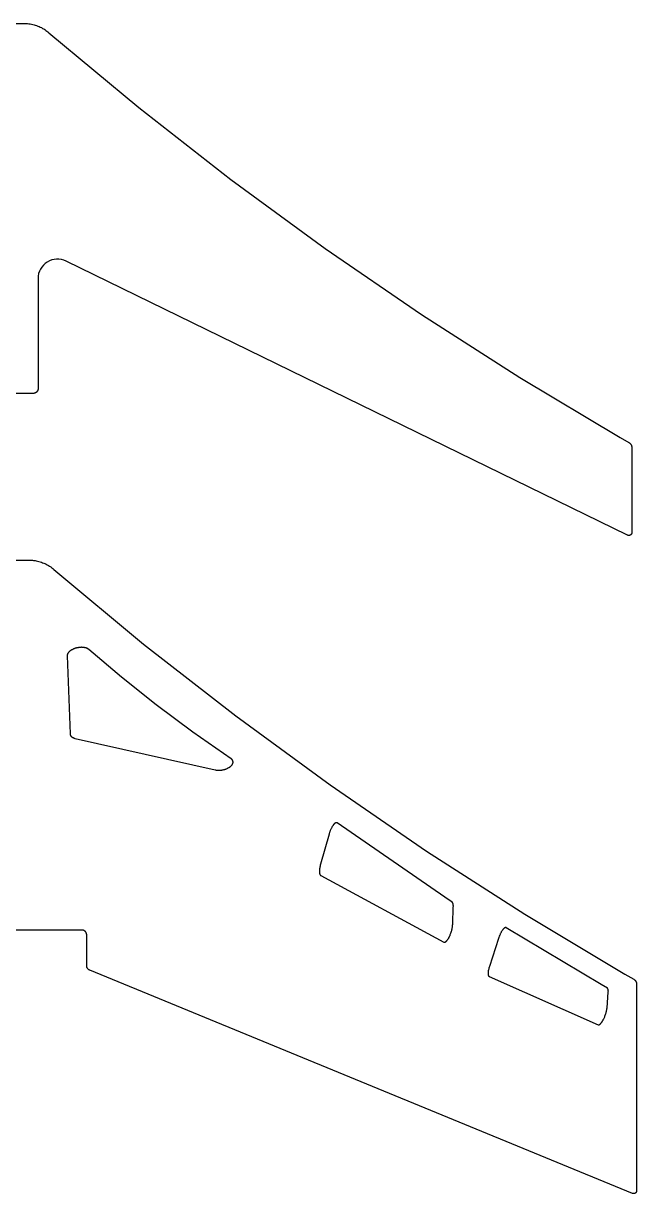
# Model space of a CAD drawing. Extents: x -3038 to -58, y -1919 to -667.
# Drawn here: x -688 to -58, y -1900 to -698 of the extents above; entities that cross this region are included whole.
import ezdxf

# ---------------------------------------------------------------- set-up
doc = ezdxf.new("R2010")
doc.units = 0
doc.layers.add('DEFAULT', color=7, linetype='CONTINUOUS')

msp = doc.modelspace()

# ---------------------------------------------------------------- linework, layer by layer
at = {"layer": 'DEFAULT'}
for p, q in [((-838.5, -698), (-688.2, -698)), ((-688.2, -698), (-686.9, -698.1)), ((-686.9, -698.1), (-685.5, -698.1)), ((-685.5, -698.1), (-684.2, -698.2)), ((-684.2, -698.2), (-682.8, -698.4)), ((-682.8, -698.4), (-681.5, -698.6)), ((-681.5, -698.6), (-680.2, -698.9)), ((-680.2, -698.9), (-678.8, -699.1)), ((-678.8, -699.1), (-677.5, -699.5)), ((-677.5, -699.5), (-676.2, -699.9)), ((-676.2, -699.9), (-675, -700.3)), ((-675, -700.3), (-673.7, -700.8)), ((-673.7, -700.8), (-672.4, -701.3)), ((-672.4, -701.3), (-671.2, -701.8)), ((-671.2, -701.8), (-670, -702.4)), ((-670, -702.4), (-668.8, -703.1)), ((-668.8, -703.1), (-667.6, -703.7)), ((-667.6, -703.7), (-666.5, -704.4)), ((-666.5, -704.4), (-665.4, -705.2)), ((-665.4, -705.2), (-664.3, -706)), ((-664.3, -706), (-663.2, -706.8)), ((-663.2, -706.8), (-662.2, -707.7)), ((-662.2, -707.7), (-569.9, -784.4)), ((-569.9, -784.4), (-475.2, -858.2)), ((-475.2, -858.2), (-378.4, -929.1)), ((-378.4, -929.1), (-279.4, -996.9)), ((-67.7, -1223.7), (-644.6, -942.1)), ((-673.4, -960.1), (-673.4, -1073)), ((-279.4, -996.9), (-178.4, -1061.7)), ((-178.4, -1061.7), (-75.4, -1123.3)), ((-678.4, -1078), (-738.4, -1078)), ((-678.2, -1078), (-678.4, -1078)), ((-678, -1078), (-678.2, -1078)), ((-677.8, -1078), (-678, -1078)), ((-677.7, -1078), (-677.8, -1078)), ((-677.5, -1078), (-677.7, -1078)), ((-677.3, -1077.9), (-677.5, -1078)), ((-677.2, -1077.9), (-677.3, -1077.9)), ((-677, -1077.9), (-677.2, -1077.9)), ((-676.8, -1077.8), (-677, -1077.9)), ((-676.7, -1077.7), (-676.8, -1077.8)), ((-676.5, -1077.7), (-676.7, -1077.7)), ((-676.4, -1077.6), (-676.5, -1077.7)), ((-676.2, -1077.6), (-676.4, -1077.6)), ((-676.1, -1077.5), (-676.2, -1077.6)), ((-675.9, -1077.4), (-676.1, -1077.5)), ((-675.8, -1077.3), (-675.9, -1077.4)), ((-675.6, -1077.2), (-675.8, -1077.3)), ((-675.5, -1077.1), (-675.6, -1077.2)), ((-675.3, -1077), (-675.5, -1077.1)), ((-675.2, -1076.9), (-675.3, -1077)), ((-675.1, -1076.8), (-675.2, -1076.9)), ((-674.9, -1076.7), (-675.1, -1076.8)), ((-674.8, -1076.6), (-674.9, -1076.7)), ((-674.7, -1076.4), (-674.8, -1076.6)), ((-674.6, -1076.3), (-674.7, -1076.4)), ((-674.5, -1076.2), (-674.6, -1076.3)), ((-674.4, -1076.1), (-674.5, -1076.2)), ((-674.3, -1075.9), (-674.4, -1076.1)), ((-674.2, -1075.8), (-674.3, -1075.9)), ((-674.1, -1075.6), (-674.2, -1075.8)), ((-674, -1075.5), (-674.1, -1075.6)), ((-673.9, -1075.3), (-674, -1075.5)), ((-673.8, -1075.2), (-673.9, -1075.3)), ((-673.7, -1074.9), (-673.8, -1075)), ((-673.8, -1075), (-673.8, -1075.2)), ((-673.6, -1074.7), (-673.7, -1074.9)), ((-673.5, -1074.4), (-673.6, -1074.5)), ((-673.6, -1074.5), (-673.6, -1074.7)), ((-673.4, -1073.9), (-673.5, -1074.1)), ((-673.5, -1074.1), (-673.5, -1074.2)), ((-673.5, -1074.2), (-673.5, -1074.4)), ((-673.4, -1073), (-673.4, -1073.2)), ((-673.4, -1073.2), (-673.4, -1073.4)), ((-673.4, -1073.4), (-673.4, -1073.5)), ((-673.4, -1073.5), (-673.4, -1073.7)), ((-673.4, -1073.7), (-673.4, -1073.9)), ((-75.4, -1123.3), (-66.4, -1128.5)), ((-66.4, -1128.5), (-66.2, -1128.6)), ((-66.2, -1128.6), (-66, -1128.7)), ((-66, -1128.7), (-65.8, -1128.8)), ((-65.8, -1128.8), (-65.7, -1128.9)), ((-65.7, -1128.9), (-65.5, -1129.1)), ((-65.5, -1129.1), (-65.4, -1129.2)), ((-65.4, -1129.2), (-65.2, -1129.3)), ((-65.2, -1129.3), (-65.1, -1129.5)), ((-65.1, -1129.5), (-64.9, -1129.6)), ((-64.9, -1129.6), (-64.8, -1129.8)), ((-64.8, -1129.8), (-64.7, -1129.9)), ((-64.7, -1129.9), (-64.6, -1130.1)), ((-64.6, -1130.1), (-64.4, -1130.3)), ((-64.4, -1130.3), (-64.3, -1130.4)), ((-64.3, -1130.4), (-64.2, -1130.6)), ((-64.2, -1130.6), (-64.1, -1130.8)), ((-64.1, -1130.8), (-64, -1131)), ((-64, -1131), (-63.9, -1131.1)), ((-63.9, -1131.1), (-63.8, -1131.3)), ((-63.8, -1131.3), (-63.8, -1131.5)), ((-63.8, -1131.5), (-63.7, -1131.7)), ((-63.7, -1131.7), (-63.6, -1131.9)), ((-63.6, -1131.9), (-63.6, -1132.1)), ((-63.6, -1132.1), (-63.5, -1132.3)), ((-63.5, -1132.3), (-63.5, -1132.5)), ((-63.5, -1132.5), (-63.4, -1132.7)), ((-63.4, -1132.7), (-63.4, -1132.9)), ((-63.4, -1132.9), (-63.4, -1133.1)), ((-63.4, -1133.1), (-63.4, -1133.3)), ((-63.4, -1133.3), (-63.4, -1133.5)), ((-63.4, -1133.5), (-63.4, -1133.7)), ((-63.4, -1133.7), (-63.4, -1221)), ((-67.6, -1223.8), (-67.7, -1223.7)), ((-67.5, -1223.8), (-67.6, -1223.8)), ((-67.4, -1223.9), (-67.5, -1223.8)), ((-67.3, -1223.9), (-67.4, -1223.9)), ((-67.2, -1223.9), (-67.3, -1223.9)), ((-67.1, -1223.9), (-67.2, -1223.9)), ((-67, -1224), (-67.1, -1223.9)), ((-66.9, -1224), (-67, -1224)), ((-66.8, -1224), (-66.9, -1224)), ((-66.7, -1224), (-66.8, -1224)), ((-66.6, -1224), (-66.7, -1224)), ((-66.5, -1224), (-66.6, -1224)), ((-66.4, -1224), (-66.5, -1224)), ((-66.3, -1224), (-66.4, -1224)), ((-66.2, -1224), (-66.3, -1224)), ((-66.1, -1224), (-66.2, -1224)), ((-66, -1224), (-66.1, -1224)), ((-65.9, -1224), (-66, -1224)), ((-65.8, -1224), (-65.9, -1224)), ((-65.7, -1224), (-65.8, -1224)), ((-65.6, -1223.9), (-65.7, -1224)), ((-65.5, -1223.9), (-65.6, -1223.9)), ((-65.4, -1223.9), (-65.5, -1223.9)), ((-65.3, -1223.8), (-65.4, -1223.9)), ((-65.2, -1223.8), (-65.3, -1223.8)), ((-65.1, -1223.8), (-65.2, -1223.8)), ((-65, -1223.7), (-65.1, -1223.8)), ((-64.9, -1223.7), (-65, -1223.7)), ((-64.8, -1223.6), (-64.9, -1223.7)), ((-64.7, -1223.6), (-64.8, -1223.6)), ((-64.6, -1223.5), (-64.7, -1223.6)), ((-64.5, -1223.4), (-64.6, -1223.4)), ((-64.6, -1223.4), (-64.6, -1223.5)), ((-64.4, -1223.3), (-64.5, -1223.4)), ((-64.3, -1223.2), (-64.4, -1223.3)), ((-64.2, -1223.2), (-64.3, -1223.2)), ((-64.1, -1223), (-64.2, -1223.1)), ((-64.2, -1223.1), (-64.2, -1223.2)), ((-64, -1222.9), (-64.1, -1223)), ((-63.9, -1222.8), (-64, -1222.9)), ((-64, -1222.9), (-64, -1222.9)), ((-63.8, -1222.6), (-63.9, -1222.7)), ((-63.9, -1222.7), (-63.9, -1222.8)), ((-63.7, -1222.5), (-63.8, -1222.6)), ((-63.6, -1222.2), (-63.7, -1222.3)), ((-63.7, -1222.3), (-63.7, -1222.4)), ((-63.7, -1222.4), (-63.7, -1222.5)), ((-63.5, -1222.1), (-63.6, -1222.1)), ((-63.6, -1222.1), (-63.6, -1222.2)), ((-63.4, -1221.8), (-63.5, -1221.9)), ((-63.5, -1221.9), (-63.5, -1222)), ((-63.5, -1222), (-63.5, -1222.1)), ((-63.4, -1221), (-63.4, -1221.1)), ((-63.4, -1221.1), (-63.4, -1221.2)), ((-63.4, -1221.2), (-63.4, -1221.3)), ((-63.4, -1221.3), (-63.4, -1221.5)), ((-63.4, -1221.5), (-63.4, -1221.6)), ((-63.4, -1221.6), (-63.4, -1221.7)), ((-63.4, -1221.7), (-63.4, -1221.8)), ((-833.6, -1249.2), (-683.3, -1249.2)), ((-683.3, -1249.2), (-681.9, -1249.2)), ((-681.9, -1249.2), (-680.6, -1249.2)), ((-680.6, -1249.2), (-679.2, -1249.4)), ((-679.2, -1249.4), (-677.9, -1249.5)), ((-677.9, -1249.5), (-676.5, -1249.7)), ((-676.5, -1249.7), (-675.2, -1250)), ((-675.2, -1250), (-673.9, -1250.3)), ((-673.9, -1250.3), (-672.6, -1250.6)), ((-672.6, -1250.6), (-671.3, -1251)), ((-671.3, -1251), (-670, -1251.4)), ((-670, -1251.4), (-668.7, -1251.9)), ((-668.7, -1251.9), (-667.5, -1252.4)), ((-667.5, -1252.4), (-666.3, -1252.9)), ((-666.3, -1252.9), (-665, -1253.5)), ((-665, -1253.5), (-663.9, -1254.2)), ((-663.9, -1254.2), (-662.7, -1254.9)), ((-662.7, -1254.9), (-661.5, -1255.6)), ((-661.5, -1255.6), (-660.4, -1256.3)), ((-660.4, -1256.3), (-659.3, -1257.1)), ((-659.3, -1257.1), (-658.3, -1257.9)), ((-658.3, -1257.9), (-657.2, -1258.8)), ((-657.2, -1258.8), (-564.9, -1335.5)), ((-643.1, -1345.8), (-643.2, -1346)), ((-643.2, -1346), (-643.2, -1346.1)), ((-643, -1345.5), (-643.1, -1345.7)), ((-643.1, -1345.7), (-643.1, -1345.8)), ((-642.9, -1345.3), (-643, -1345.4)), ((-643, -1345.4), (-643, -1345.5)), ((-642.8, -1345.1), (-642.9, -1345.3)), ((-642.7, -1345), (-642.8, -1345.1)), ((-642.6, -1344.8), (-642.7, -1345)), ((-642.5, -1344.7), (-642.6, -1344.8)), ((-642.3, -1344.4), (-642.5, -1344.5)), ((-642.5, -1344.5), (-642.5, -1344.7)), ((-642.2, -1344.3), (-642.3, -1344.4)), ((-642.1, -1344.1), (-642.2, -1344.3)), ((-642, -1344), (-642.1, -1344.1)), ((-641.9, -1343.8), (-642, -1344)), ((-641.8, -1343.7), (-641.9, -1343.8)), ((-641.6, -1343.6), (-641.8, -1343.7)), ((-641.5, -1343.4), (-641.6, -1343.6)), ((-641.3, -1343.3), (-641.5, -1343.4)), ((-641.2, -1343.1), (-641.3, -1343.3)), ((-641, -1343), (-641.2, -1343.1)), ((-640.9, -1342.9), (-641, -1343)), ((-640.7, -1342.7), (-640.9, -1342.9)), ((-640.4, -1342.5), (-640.7, -1342.7)), ((-640.1, -1342.2), (-640.4, -1342.5)), ((-639.7, -1342), (-640.1, -1342.2)), ((-639.3, -1341.7), (-639.7, -1342)), ((-638.9, -1341.5), (-639.3, -1341.7)), ((-638.5, -1341.3), (-638.9, -1341.5)), ((-638.1, -1341.1), (-638.5, -1341.3)), ((-637.7, -1340.9), (-638.1, -1341.1)), ((-637.3, -1340.7), (-637.7, -1340.9)), ((-636.8, -1340.5), (-637.3, -1340.7)), ((-636.4, -1340.3), (-636.8, -1340.5)), ((-636, -1340.1), (-636.4, -1340.3)), ((-635.5, -1340), (-636, -1340.1)), ((-635.1, -1339.8), (-635.5, -1340)), ((-634.7, -1339.7), (-635.1, -1339.8)), ((-634.2, -1339.6), (-634.7, -1339.7)), ((-633.8, -1339.5), (-634.2, -1339.6)), ((-633.3, -1339.4), (-633.8, -1339.5)), ((-632.8, -1339.3), (-633.3, -1339.4)), ((-632.3, -1339.2), (-632.8, -1339.3)), ((-631.9, -1339.1), (-632.3, -1339.2)), ((-631.4, -1339), (-631.9, -1339.1)), ((-630.9, -1339), (-631.4, -1339)), ((-630.4, -1338.9), (-630.9, -1339)), ((-629.9, -1338.9), (-630.4, -1338.9)), ((-629.4, -1338.9), (-629.9, -1338.9)), ((-628.9, -1338.8), (-629.4, -1338.9)), ((-628.4, -1338.8), (-628.9, -1338.8)), ((-627.9, -1338.9), (-628.4, -1338.8)), ((-627.4, -1338.9), (-627.9, -1338.9)), ((-627, -1338.9), (-627.4, -1338.9)), ((-626.5, -1339), (-627, -1338.9)), ((-626, -1339), (-626.5, -1339)), ((-625.6, -1339.1), (-626, -1339)), ((-625.2, -1339.2), (-625.6, -1339.1)), ((-624.8, -1339.3), (-625.2, -1339.2)), ((-624.4, -1339.4), (-624.8, -1339.3)), ((-624.2, -1339.5), (-624.4, -1339.4)), ((-624, -1339.5), (-624.2, -1339.5)), ((-623.8, -1339.6), (-624, -1339.5)), ((-623.6, -1339.7), (-623.8, -1339.6)), ((-623.4, -1339.7), (-623.6, -1339.7)), ((-623.3, -1339.8), (-623.4, -1339.7)), ((-623.1, -1339.9), (-623.3, -1339.8)), ((-622.9, -1340), (-623.1, -1339.9)), ((-622.8, -1340), (-622.9, -1340)), ((-622.6, -1340.1), (-622.8, -1340)), ((-622.4, -1340.2), (-622.6, -1340.1)), ((-622.3, -1340.3), (-622.4, -1340.2)), ((-622.2, -1340.4), (-622.3, -1340.3)), ((-622, -1340.4), (-622.2, -1340.4)), ((-621.9, -1340.5), (-622, -1340.4)), ((-621.8, -1340.6), (-621.9, -1340.5)), ((-621.6, -1340.7), (-621.8, -1340.6)), ((-621.5, -1340.8), (-621.6, -1340.7)), ((-621.4, -1340.9), (-621.5, -1340.8)), ((-621.3, -1341), (-621.4, -1340.9)), ((-587.7, -1369.6), (-621.3, -1341)), ((-564.9, -1335.5), (-470.3, -1409.3)), ((-643.3, -1346.5), (-643.4, -1346.6)), ((-643.4, -1346.6), (-643.4, -1346.8)), ((-643.4, -1346.8), (-643.4, -1346.9)), ((-643.4, -1346.9), (-643.4, -1347)), ((-643.4, -1347), (-643.4, -1347.2)), ((-643.4, -1347.2), (-643.4, -1347.2)), ((-643.4, -1347.2), (-643.4, -1347.3)), ((-643.4, -1347.3), (-643.4, -1347.4)), ((-643.4, -1347.4), (-643.4, -1347.4)), ((-643.4, -1347.4), (-640.5, -1427.8)), ((-643.2, -1346.1), (-643.3, -1346.2)), ((-643.3, -1346.2), (-643.3, -1346.4)), ((-643.3, -1346.4), (-643.3, -1346.5)), ((-552, -1397.9), (-587.7, -1369.6)), ((-514.4, -1425.9), (-552, -1397.9)), ((-470.3, -1409.3), (-373.4, -1480.2)), ((-640.5, -1427.8), (-640.4, -1427.9)), ((-640.4, -1427.9), (-640.4, -1428)), ((-640.4, -1428), (-640.4, -1428.1)), ((-640.4, -1428.1), (-640.4, -1428.2)), ((-640.4, -1428.2), (-640.4, -1428.3)), ((-640.4, -1428.3), (-640.4, -1428.4)), ((-640.4, -1428.4), (-640.4, -1428.4)), ((-640.4, -1428.4), (-640.3, -1428.5)), ((-640.3, -1428.5), (-640.3, -1428.6)), ((-640.3, -1428.6), (-640.3, -1428.7)), ((-640.3, -1428.7), (-640.3, -1428.8)), ((-640.3, -1428.8), (-640.2, -1428.9)), ((-640.2, -1428.9), (-640.2, -1429)), ((-640.2, -1429), (-640.2, -1429.1)), ((-640.2, -1429.1), (-640.1, -1429.2)), ((-640.1, -1429.2), (-640.1, -1429.3)), ((-640.1, -1429.3), (-640, -1429.4)), ((-640, -1429.4), (-640, -1429.4)), ((-640, -1429.4), (-639.9, -1429.5)), ((-639.9, -1429.5), (-639.9, -1429.6)), ((-639.9, -1429.6), (-639.8, -1429.7)), ((-639.8, -1429.7), (-639.7, -1429.8)), ((-639.7, -1429.8), (-639.7, -1429.9)), ((-639.7, -1429.9), (-639.6, -1430)), ((-639.6, -1430), (-639.6, -1430)), ((-639.6, -1430), (-639.5, -1430.1)), ((-639.5, -1430.1), (-639.4, -1430.2)), ((-475, -1453.3), (-514.4, -1425.9)), ((-639.4, -1430.2), (-639.3, -1430.3)), ((-639.3, -1430.3), (-639.3, -1430.4)), ((-639.3, -1430.4), (-639.2, -1430.4)), ((-639.2, -1430.4), (-639.1, -1430.5)), ((-639.1, -1430.5), (-639, -1430.6)), ((-639, -1430.6), (-638.9, -1430.7)), ((-638.9, -1430.7), (-638.8, -1430.7)), ((-638.8, -1430.7), (-638.7, -1430.8)), ((-638.7, -1430.8), (-638.6, -1430.9)), ((-638.6, -1430.9), (-638.5, -1431)), ((-638.5, -1431), (-638.4, -1431)), ((-638.4, -1431), (-638.3, -1431.1)), ((-638.3, -1431.1), (-638.2, -1431.2)), ((-638.2, -1431.2), (-638, -1431.3)), ((-638, -1431.3), (-637.8, -1431.4)), ((-637.8, -1431.4), (-637.6, -1431.5)), ((-637.6, -1431.5), (-637.3, -1431.6)), ((-637.3, -1431.6), (-637.1, -1431.8)), ((-637.1, -1431.8), (-636.8, -1431.9)), ((-636.8, -1431.9), (-636.6, -1432)), ((-636.6, -1432), (-636.3, -1432)), ((-636.3, -1432), (-636, -1432.1)), ((-636, -1432.1), (-635.8, -1432.2)), ((-635.8, -1432.2), (-635.5, -1432.3)), ((-635.5, -1432.3), (-635.2, -1432.3)), ((-635.2, -1432.3), (-491.3, -1464.7)), ((-474.9, -1453.4), (-475, -1453.3)), ((-474.8, -1453.5), (-474.9, -1453.4)), ((-474.7, -1453.6), (-474.8, -1453.5)), ((-474.5, -1453.7), (-474.7, -1453.6)), ((-474.4, -1453.8), (-474.5, -1453.7)), ((-474.3, -1453.9), (-474.4, -1453.8)), ((-474.2, -1454), (-474.3, -1453.9)), ((-474.1, -1454.1), (-474.2, -1454)), ((-474, -1454.2), (-474.1, -1454.1)), ((-473.9, -1454.3), (-474, -1454.2)), ((-491.3, -1464.7), (-490.9, -1464.8)), ((-490.9, -1464.8), (-490.5, -1464.9)), ((-490.5, -1464.9), (-490.1, -1465)), ((-490.1, -1465), (-489.6, -1465)), ((-489.6, -1465), (-489.2, -1465)), ((-489.2, -1465), (-488.7, -1465.1)), ((-488.7, -1465.1), (-488.2, -1465.1)), ((-488.2, -1465.1), (-487.7, -1465.1)), ((-487.7, -1465.1), (-487.2, -1465.1)), ((-487.2, -1465.1), (-486.7, -1465.1)), ((-486.7, -1465.1), (-486.2, -1465)), ((-486.2, -1465), (-485.7, -1465)), ((-485.7, -1465), (-485.2, -1464.9)), ((-485.2, -1464.9), (-484.6, -1464.9)), ((-484.6, -1464.9), (-484.1, -1464.8)), ((-484.1, -1464.8), (-483.6, -1464.7)), ((-483.6, -1464.7), (-483.1, -1464.6)), ((-483.1, -1464.6), (-482.5, -1464.4)), ((-482.5, -1464.4), (-482, -1464.3)), ((-482, -1464.3), (-481.5, -1464.2)), ((-481.5, -1464.2), (-481, -1464)), ((-481, -1464), (-480.5, -1463.8)), ((-480.5, -1463.8), (-480.1, -1463.7)), ((-480.1, -1463.7), (-479.6, -1463.5)), ((-479.6, -1463.5), (-479.1, -1463.3)), ((-479.1, -1463.3), (-478.7, -1463.1)), ((-478.7, -1463.1), (-478.3, -1462.9)), ((-478.3, -1462.9), (-477.9, -1462.7)), ((-477.9, -1462.7), (-477.5, -1462.4)), ((-477.5, -1462.4), (-477.1, -1462.2)), ((-477.1, -1462.2), (-476.8, -1462)), ((-476.8, -1462), (-476.4, -1461.8)), ((-476.4, -1461.8), (-476.1, -1461.5)), ((-476.1, -1461.5), (-475.8, -1461.3)), ((-475.8, -1461.3), (-475.5, -1461)), ((-475.5, -1461), (-475.3, -1460.9)), ((-475.3, -1460.9), (-475.2, -1460.8)), ((-475.2, -1460.8), (-475, -1460.6)), ((-475, -1460.6), (-474.9, -1460.5)), ((-474.9, -1460.5), (-474.8, -1460.4)), ((-474.8, -1460.4), (-474.6, -1460.2)), ((-474.6, -1460.2), (-474.5, -1460.1)), ((-474.5, -1460.1), (-474.4, -1459.9)), ((-474.4, -1459.9), (-474.3, -1459.8)), ((-474.3, -1459.8), (-474.2, -1459.7)), ((-474.2, -1459.7), (-474.1, -1459.5)), ((-474.1, -1459.5), (-474, -1459.4)), ((-474, -1459.4), (-473.9, -1459.2)), ((-473.8, -1454.4), (-473.9, -1454.3)), ((-473.9, -1459.2), (-473.8, -1459.1)), ((-473.7, -1454.5), (-473.8, -1454.4)), ((-473.8, -1459.1), (-473.7, -1458.9)), ((-473.7, -1454.6), (-473.7, -1454.5)), ((-473.6, -1454.7), (-473.7, -1454.6)), ((-473.7, -1458.9), (-473.6, -1458.8)), ((-473.5, -1454.8), (-473.6, -1454.7)), ((-473.6, -1454.7), (-473.6, -1454.7)), ((-473.6, -1458.8), (-473.5, -1458.6)), ((-473.5, -1454.9), (-473.5, -1454.8)), ((-473.5, -1454.8), (-473.5, -1454.8)), ((-473.4, -1455), (-473.5, -1454.9)), ((-473.5, -1458.6), (-473.4, -1458.5)), ((-473.4, -1455.1), (-473.4, -1455)), ((-473.4, -1455), (-473.4, -1455)), ((-473.3, -1455.2), (-473.4, -1455.1)), ((-473.4, -1458.3), (-473.3, -1458.2)), ((-473.4, -1458.5), (-473.4, -1458.3)), ((-473.3, -1455.3), (-473.3, -1455.2)), ((-473.3, -1455.2), (-473.3, -1455.2)), ((-473.3, -1455.4), (-473.3, -1455.3)), ((-473.2, -1455.4), (-473.3, -1455.4)), ((-473.3, -1458), (-473.2, -1457.9)), ((-473.3, -1458.2), (-473.3, -1458)), ((-473.2, -1455.5), (-473.2, -1455.4)), ((-473.2, -1455.6), (-473.2, -1455.5)), ((-473.1, -1455.7), (-473.2, -1455.6)), ((-473.2, -1455.6), (-473.2, -1455.6)), ((-473.2, -1457.8), (-473.2, -1457.7)), ((-473.2, -1457.7), (-473.1, -1457.7)), ((-473.2, -1457.9), (-473.2, -1457.8)), ((-473.1, -1455.8), (-473.1, -1455.7)), ((-473.1, -1455.9), (-473.1, -1455.8)), ((-473.1, -1455.8), (-473.1, -1455.8)), ((-473.1, -1456), (-473.1, -1455.9)), ((-473, -1456.1), (-473.1, -1456)), ((-473.1, -1456), (-473.1, -1456)), ((-473.1, -1457.3), (-473, -1457.2)), ((-473.1, -1457.4), (-473.1, -1457.3)), ((-473.1, -1457.5), (-473.1, -1457.4)), ((-473.1, -1457.4), (-473.1, -1457.4)), ((-473.1, -1457.6), (-473.1, -1457.5)), ((-473.1, -1457.7), (-473.1, -1457.6)), ((-473, -1456.2), (-473, -1456.1)), ((-473, -1456.3), (-473, -1456.2)), ((-473, -1456.4), (-473, -1456.3)), ((-473, -1456.3), (-473, -1456.3)), ((-473, -1456.5), (-473, -1456.4)), ((-473, -1456.6), (-473, -1456.5)), ((-473, -1456.5), (-473, -1456.5)), ((-473, -1456.7), (-473, -1456.6)), ((-473, -1456.8), (-473, -1456.7)), ((-473, -1456.9), (-473, -1456.8)), ((-473, -1456.8), (-473, -1456.8)), ((-473, -1457), (-473, -1456.9)), ((-473, -1457.1), (-473, -1457)), ((-473, -1457.2), (-473, -1457.1)), ((-473, -1457.1), (-473, -1457.1)), ((-373.4, -1480.2), (-274.4, -1548.1)), ((-372.8, -1526.3), (-373.1, -1526.9)), ((-372.6, -1525.7), (-372.8, -1526.3)), ((-372.3, -1525.1), (-372.6, -1525.7)), ((-372, -1524.5), (-372.3, -1525.1)), ((-371.7, -1524), (-372, -1524.5)), ((-371.4, -1523.5), (-371.7, -1524)), ((-371.2, -1523), (-371.4, -1523.5)), ((-370.9, -1522.5), (-371.2, -1523)), ((-370.6, -1522.1), (-370.9, -1522.5)), ((-370.3, -1521.7), (-370.6, -1522.1)), ((-370, -1521.3), (-370.3, -1521.7)), ((-369.9, -1521.1), (-370, -1521.3)), ((-369.7, -1520.9), (-369.9, -1521.1)), ((-369.6, -1520.7), (-369.7, -1520.9)), ((-369.5, -1520.6), (-369.6, -1520.7)), ((-369.3, -1520.4), (-369.5, -1520.6)), ((-369.2, -1520.3), (-369.3, -1520.4)), ((-369, -1520.1), (-369.2, -1520.3)), ((-368.9, -1520), (-369, -1520.1)), ((-368.7, -1519.9), (-368.9, -1520)), ((-368.6, -1519.7), (-368.7, -1519.9)), ((-368.5, -1519.6), (-368.6, -1519.7)), ((-368.4, -1519.6), (-368.5, -1519.6)), ((-368.3, -1519.5), (-368.4, -1519.6)), ((-368.2, -1519.4), (-368.3, -1519.5)), ((-368.3, -1519.5), (-368.3, -1519.5)), ((-368.1, -1519.4), (-368.2, -1519.4)), ((-368, -1519.3), (-368.1, -1519.4)), ((-368.1, -1519.4), (-368.1, -1519.4)), ((-367.9, -1519.3), (-368, -1519.3)), ((-367.8, -1519.2), (-367.9, -1519.2)), ((-367.9, -1519.2), (-367.9, -1519.3)), ((-367.7, -1519.2), (-367.8, -1519.2)), ((-367.6, -1519.1), (-367.7, -1519.2)), ((-367.7, -1519.2), (-367.7, -1519.2)), ((-367.5, -1519.1), (-367.6, -1519.1)), ((-367.4, -1519.1), (-367.5, -1519.1)), ((-367.5, -1519.1), (-367.5, -1519.1)), ((-367.3, -1519), (-367.4, -1519.1)), ((-367.4, -1519.1), (-367.4, -1519.1)), ((-367.2, -1519), (-367.3, -1519)), ((-367.1, -1519), (-367.2, -1519)), ((-367.2, -1519), (-367.2, -1519)), ((-367.2, -1519), (-367.2, -1519)), ((-367, -1519), (-367.1, -1519)), ((-367.1, -1519), (-367.1, -1519)), ((-367.1, -1519), (-367.1, -1519)), ((-367.1, -1519), (-367.1, -1519)), ((-366.9, -1519), (-367, -1519)), ((-367, -1519), (-367, -1519)), ((-367, -1519), (-367, -1519)), ((-366.8, -1519), (-366.9, -1519)), ((-366.9, -1519), (-366.9, -1519)), ((-366.9, -1519), (-366.9, -1519)), ((-366.9, -1519), (-366.9, -1519)), ((-366.7, -1519), (-366.8, -1519)), ((-366.8, -1519), (-366.8, -1519)), ((-366.8, -1519), (-366.8, -1519)), ((-366.8, -1519), (-366.8, -1519)), ((-366.6, -1519.1), (-366.7, -1519)), ((-366.7, -1519), (-366.7, -1519)), ((-366.7, -1519), (-366.7, -1519)), ((-366.5, -1519.1), (-366.6, -1519.1)), ((-366.6, -1519.1), (-366.6, -1519.1)), ((-366.6, -1519.1), (-366.6, -1519.1)), ((-366.6, -1519.1), (-366.6, -1519.1)), ((-366.4, -1519.1), (-366.5, -1519.1)), ((-366.5, -1519.1), (-366.5, -1519.1)), ((-366.5, -1519.1), (-366.5, -1519.1)), ((-366.5, -1519.1), (-366.5, -1519.1)), ((-366.4, -1519.2), (-366.4, -1519.1)), ((-366.4, -1519.1), (-366.4, -1519.1)), ((-366.4, -1519.1), (-366.4, -1519.1)), ((-366.3, -1519.2), (-366.4, -1519.2)), ((-366.4, -1519.2), (-366.4, -1519.2)), ((-366.2, -1519.2), (-366.3, -1519.2)), ((-366.3, -1519.2), (-366.3, -1519.2)), ((-366.3, -1519.2), (-366.3, -1519.2)), ((-366.3, -1519.2), (-366.3, -1519.2)), ((-255.4, -1595.5), (-366.2, -1519.2)), ((-374.4, -1530.7), (-383.1, -1561.7)), ((-374.2, -1530.1), (-374.4, -1530.7)), ((-374, -1529.4), (-374.2, -1530.1)), ((-373.8, -1528.8), (-374, -1529.4)), ((-373.5, -1528.2), (-373.8, -1528.8)), ((-373.3, -1527.5), (-373.5, -1528.2)), ((-373.1, -1526.9), (-373.3, -1527.5)), ((-274.4, -1548.1), (-173.4, -1612.8)), ((-383.1, -1561.7), (-383.4, -1562.7)), ((-384.2, -1567.9), (-384.3, -1568.4)), ((-384.3, -1568.4), (-384.3, -1568.8)), ((-384.3, -1568.8), (-384.3, -1569.2)), ((-384.3, -1569.2), (-384.3, -1569.6)), ((-384.3, -1569.6), (-384.2, -1570)), ((-384.1, -1566.6), (-384.2, -1567)), ((-384.2, -1567), (-384.2, -1567.5)), ((-384.2, -1567.5), (-384.2, -1567.9)), ((-384.2, -1570), (-384.2, -1570.3)), ((-384.2, -1570.3), (-384.2, -1570.5)), ((-384.2, -1570.5), (-384.2, -1570.7)), ((-384.2, -1570.7), (-384.1, -1570.8)), ((-384, -1565.6), (-384.1, -1566.1)), ((-384.1, -1566.1), (-384.1, -1566.6)), ((-384.1, -1570.8), (-384.1, -1571)), ((-384.1, -1571), (-384.1, -1571.2)), ((-384.1, -1571.2), (-384, -1571.3)), ((-383.8, -1564.6), (-384, -1565.6)), ((-384, -1571.3), (-384, -1571.5)), ((-384, -1571.5), (-384, -1571.6)), ((-384, -1571.6), (-383.9, -1571.7)), ((-383.9, -1571.7), (-383.9, -1571.8)), ((-383.9, -1571.8), (-383.8, -1572)), ((-383.6, -1563.7), (-383.8, -1564.6)), ((-383.8, -1572), (-383.8, -1572.1)), ((-383.8, -1572.1), (-383.8, -1572.2)), ((-383.8, -1572.2), (-383.7, -1572.2)), ((-383.7, -1572.2), (-383.7, -1572.3)), ((-383.7, -1572.3), (-383.7, -1572.3)), ((-383.7, -1572.3), (-383.6, -1572.4)), ((-383.4, -1562.7), (-383.6, -1563.7)), ((-383.6, -1572.4), (-383.6, -1572.4)), ((-383.6, -1572.4), (-383.6, -1572.5)), ((-383.6, -1572.5), (-383.6, -1572.5)), ((-383.6, -1572.5), (-383.5, -1572.6)), ((-383.5, -1572.6), (-383.5, -1572.6)), ((-383.5, -1572.6), (-383.5, -1572.7)), ((-383.5, -1572.7), (-383.4, -1572.7)), ((-383.4, -1572.7), (-383.4, -1572.7)), ((-383.4, -1572.7), (-383.4, -1572.8)), ((-383.4, -1572.8), (-383.4, -1572.8)), ((-383.4, -1572.8), (-383.3, -1572.8)), ((-383.3, -1572.8), (-383.3, -1572.9)), ((-383.3, -1572.9), (-383.3, -1572.9)), ((-383.3, -1572.9), (-383.2, -1572.9)), ((-383.2, -1572.9), (-383.2, -1573)), ((-383.2, -1573), (-383.2, -1573)), ((-383.2, -1573), (-383.1, -1573)), ((-383.1, -1573), (-383.1, -1573)), ((-383.1, -1573), (-383.1, -1573.1)), ((-383.1, -1573.1), (-383, -1573.1)), ((-383, -1573.1), (-383, -1573.1)), ((-383, -1573.1), (-383, -1573.1)), ((-383, -1573.1), (-256.5, -1641.5)), ((-247.9, -1600.6), (-255.4, -1595.5)), ((-247.9, -1600.7), (-247.9, -1600.6)), ((-247.8, -1600.7), (-247.9, -1600.7)), ((-247.9, -1600.7), (-247.9, -1600.7)), ((-247.8, -1600.8), (-247.8, -1600.7)), ((-247.7, -1600.8), (-247.8, -1600.8)), ((-247.8, -1600.8), (-247.8, -1600.8)), ((-247.7, -1600.9), (-247.7, -1600.8)), ((-247.6, -1600.9), (-247.7, -1600.9)), ((-247.7, -1600.9), (-247.7, -1600.9)), ((-247.6, -1601), (-247.6, -1600.9)), ((-247.5, -1601.1), (-247.6, -1601)), ((-247.6, -1601), (-247.6, -1601)), ((-247.5, -1601.2), (-247.5, -1601.1)), ((-247.5, -1601.1), (-247.5, -1601.1)), ((-247.4, -1601.2), (-247.5, -1601.2)), ((-247.4, -1601.3), (-247.4, -1601.2)), ((-247.3, -1601.4), (-247.4, -1601.3)), ((-247.4, -1601.3), (-247.4, -1601.3)), ((-247.3, -1601.5), (-247.3, -1601.4)), ((-247.3, -1601.4), (-247.3, -1601.4)), ((-247.2, -1601.6), (-247.3, -1601.5)), ((-247.3, -1601.5), (-247.3, -1601.5)), ((-247.3, -1623.3), (-246.8, -1605.2)), ((-247.2, -1601.7), (-247.2, -1601.6)), ((-247.2, -1601.6), (-247.2, -1601.6)), ((-247.1, -1601.8), (-247.2, -1601.7)), ((-247.1, -1602), (-247.1, -1601.8)), ((-247, -1602.1), (-247.1, -1602)), ((-247, -1602.3), (-247, -1602.1)), ((-247, -1602.4), (-247, -1602.3)), ((-246.9, -1602.6), (-247, -1602.4)), ((-246.9, -1602.7), (-246.9, -1602.6)), ((-246.9, -1602.9), (-246.9, -1602.7)), ((-246.8, -1603.1), (-246.9, -1602.9)), ((-246.8, -1603.2), (-246.8, -1603.1)), ((-246.8, -1603.4), (-246.8, -1603.2)), ((-246.8, -1603.6), (-246.8, -1603.4)), ((-246.8, -1604), (-246.8, -1603.6)), ((-246.7, -1604.4), (-246.8, -1604)), ((-246.8, -1605.2), (-246.7, -1604.8)), ((-246.7, -1604.8), (-246.7, -1604.4)), ((-173.4, -1612.8), (-70.4, -1674.4)), ((-628.4, -1629.2), (-733.4, -1629.2)), ((-628.2, -1629.2), (-628.4, -1629.2)), ((-628.1, -1629.2), (-628.2, -1629.2)), ((-627.9, -1629.2), (-628.1, -1629.2)), ((-627.7, -1629.2), (-627.9, -1629.2)), ((-627.6, -1629.2), (-627.7, -1629.2)), ((-627.4, -1629.3), (-627.6, -1629.2)), ((-627.2, -1629.3), (-627.4, -1629.3)), ((-627.1, -1629.3), (-627.2, -1629.3)), ((-626.9, -1629.4), (-627.1, -1629.3)), ((-626.7, -1629.4), (-626.9, -1629.4)), ((-626.6, -1629.5), (-626.7, -1629.4)), ((-626.4, -1629.6), (-626.6, -1629.5)), ((-626.3, -1629.6), (-626.4, -1629.6)), ((-626.1, -1629.7), (-626.3, -1629.6)), ((-626, -1629.8), (-626.1, -1629.7)), ((-625.8, -1629.9), (-626, -1629.8)), ((-625.7, -1630), (-625.8, -1629.9)), ((-625.5, -1630.1), (-625.7, -1630)), ((-625.4, -1630.2), (-625.5, -1630.1)), ((-625.3, -1630.3), (-625.4, -1630.2)), ((-625.1, -1630.4), (-625.3, -1630.3)), ((-625, -1630.5), (-625.1, -1630.4)), ((-624.9, -1630.6), (-625, -1630.5)), ((-624.8, -1630.7), (-624.9, -1630.6)), ((-624.6, -1630.9), (-624.8, -1630.7)), ((-624.5, -1631), (-624.6, -1630.9)), ((-624.4, -1631.1), (-624.5, -1631)), ((-624.3, -1631.3), (-624.4, -1631.1)), ((-624.2, -1631.4), (-624.3, -1631.3)), ((-624.1, -1631.6), (-624.2, -1631.4)), ((-624, -1631.7), (-624.1, -1631.6)), ((-624, -1631.9), (-624, -1631.7)), ((-623.9, -1632), (-624, -1631.9)), ((-623.8, -1632.2), (-623.9, -1632)), ((-623.8, -1632.3), (-623.8, -1632.2)), ((-623.7, -1632.5), (-623.8, -1632.3)), ((-623.6, -1632.6), (-623.7, -1632.5)), ((-623.6, -1632.8), (-623.6, -1632.6)), ((-623.5, -1633), (-623.6, -1632.8)), ((-623.5, -1633.1), (-623.5, -1633)), ((-623.5, -1633.3), (-623.5, -1633.1)), ((-623.5, -1633.5), (-623.5, -1633.3)), ((-623.4, -1633.6), (-623.5, -1633.5)), ((-623.4, -1633.8), (-623.4, -1633.6)), ((-623.4, -1634), (-623.4, -1633.8)), ((-623.4, -1634.2), (-623.4, -1634)), ((-623.4, -1665.8), (-623.4, -1634.2)), ((-250.1, -1634.7), (-249.8, -1633.9)), ((-249.8, -1633.9), (-249.5, -1633.1)), ((-249.5, -1633.1), (-249.2, -1632.3)), ((-249.2, -1632.3), (-248.9, -1631.4)), ((-248.9, -1631.4), (-248.6, -1630.5)), ((-248.6, -1630.5), (-248.4, -1629.6)), ((-248.4, -1629.6), (-248.1, -1628.8)), ((-248.1, -1628.8), (-247.9, -1627.9)), ((-247.9, -1627.9), (-247.8, -1627)), ((-247.8, -1627), (-247.6, -1626.2)), ((-247.6, -1626.2), (-247.5, -1625.4)), ((-247.5, -1625.4), (-247.4, -1624.7)), ((-247.4, -1623.9), (-247.3, -1623.6)), ((-247.4, -1624.7), (-247.4, -1623.9)), ((-247.3, -1623.6), (-247.3, -1623.3)), ((-199, -1634.3), (-199.5, -1635.5)), ((-198.7, -1633.7), (-199, -1634.3)), ((-198.5, -1633.2), (-198.7, -1633.7)), ((-198.2, -1632.6), (-198.5, -1633.2)), ((-197.9, -1632.1), (-198.2, -1632.6)), ((-197.6, -1631.6), (-197.9, -1632.1)), ((-197.4, -1631.1), (-197.6, -1631.6)), ((-197.1, -1630.6), (-197.4, -1631.1)), ((-196.8, -1630.2), (-197.1, -1630.6)), ((-196.5, -1629.7), (-196.8, -1630.2)), ((-196.2, -1629.3), (-196.5, -1629.7)), ((-196, -1629), (-196.2, -1629.3)), ((-195.7, -1628.6), (-196, -1629)), ((-195.6, -1628.4), (-195.7, -1628.6)), ((-195.4, -1628.3), (-195.6, -1628.4)), ((-195.3, -1628.1), (-195.4, -1628.3)), ((-195.2, -1628), (-195.3, -1628.1)), ((-195, -1627.8), (-195.2, -1628)), ((-194.9, -1627.7), (-195, -1627.8)), ((-194.7, -1627.6), (-194.9, -1627.7)), ((-194.6, -1627.5), (-194.7, -1627.6)), ((-194.5, -1627.3), (-194.6, -1627.5)), ((-194.4, -1627.2), (-194.5, -1627.3)), ((-194.2, -1627.1), (-194.4, -1627.2)), ((-194.1, -1627.1), (-194.2, -1627.1)), ((-194.2, -1627.1), (-194.2, -1627.1)), ((-194, -1627), (-194.1, -1627.1)), ((-193.9, -1626.9), (-194, -1627)), ((-194, -1627), (-194, -1627)), ((-193.8, -1626.9), (-193.9, -1626.9)), ((-193.9, -1626.9), (-193.9, -1626.9)), ((-193.7, -1626.8), (-193.8, -1626.9)), ((-193.6, -1626.8), (-193.7, -1626.8)), ((-193.7, -1626.8), (-193.7, -1626.8)), ((-193.5, -1626.7), (-193.6, -1626.8)), ((-193.6, -1626.8), (-193.6, -1626.8)), ((-193.4, -1626.7), (-193.5, -1626.7)), ((-193.3, -1626.7), (-193.4, -1626.7)), ((-193.4, -1626.7), (-193.4, -1626.7)), ((-193.2, -1626.7), (-193.3, -1626.7)), ((-193.3, -1626.7), (-193.3, -1626.7)), ((-193.1, -1626.7), (-193.2, -1626.7)), ((-193.2, -1626.7), (-193.2, -1626.7)), ((-193.2, -1626.7), (-193.2, -1626.7)), ((-193, -1626.6), (-193.1, -1626.6)), ((-193.1, -1626.6), (-193.1, -1626.6)), ((-193.1, -1626.6), (-193.1, -1626.6)), ((-193.1, -1626.6), (-193.1, -1626.7)), ((-192.9, -1626.6), (-193, -1626.6)), ((-193, -1626.6), (-193, -1626.6)), ((-193, -1626.6), (-193, -1626.6)), ((-193, -1626.6), (-193, -1626.6)), ((-192.8, -1626.6), (-192.9, -1626.6)), ((-192.9, -1626.6), (-192.9, -1626.6)), ((-192.9, -1626.6), (-192.9, -1626.6)), ((-192.9, -1626.6), (-192.9, -1626.6)), ((-192.8, -1626.7), (-192.8, -1626.6)), ((-192.8, -1626.6), (-192.8, -1626.6)), ((-192.7, -1626.7), (-192.8, -1626.7)), ((-192.8, -1626.7), (-192.8, -1626.7)), ((-192.8, -1626.7), (-192.8, -1626.7)), ((-192.6, -1626.7), (-192.7, -1626.7)), ((-192.7, -1626.7), (-192.7, -1626.7)), ((-192.7, -1626.7), (-192.7, -1626.7)), ((-192.7, -1626.7), (-192.7, -1626.7)), ((-192.5, -1626.7), (-192.6, -1626.7)), ((-192.6, -1626.7), (-192.6, -1626.7)), ((-192.6, -1626.7), (-192.6, -1626.7)), ((-192.6, -1626.7), (-192.6, -1626.7)), ((-192.6, -1626.7), (-192.6, -1626.7)), ((-192.5, -1626.8), (-192.5, -1626.7)), ((-192.5, -1626.7), (-192.5, -1626.7)), ((-192.4, -1626.8), (-192.5, -1626.8)), ((-192.5, -1626.8), (-192.5, -1626.8)), ((-192.5, -1626.8), (-192.5, -1626.8)), ((-94.9, -1685), (-192.4, -1626.8)), ((-256.5, -1641.5), (-256.4, -1641.5)), ((-256.4, -1641.5), (-256.4, -1641.5)), ((-256.4, -1641.5), (-256.4, -1641.5)), ((-256.4, -1641.5), (-256.3, -1641.6)), ((-256.3, -1641.6), (-256.3, -1641.6)), ((-256.3, -1641.6), (-256.3, -1641.6)), ((-256.3, -1641.6), (-256.2, -1641.6)), ((-256.2, -1641.6), (-256.2, -1641.6)), ((-256.2, -1641.6), (-256.2, -1641.6)), ((-256.2, -1641.6), (-256.1, -1641.6)), ((-256.1, -1641.6), (-256.1, -1641.6)), ((-256.1, -1641.6), (-256.1, -1641.6)), ((-256.1, -1641.6), (-256, -1641.6)), ((-256, -1641.6), (-256, -1641.6)), ((-256, -1641.6), (-256, -1641.6)), ((-256, -1641.6), (-255.9, -1641.7)), ((-255.9, -1641.7), (-255.9, -1641.7)), ((-255.9, -1641.7), (-255.9, -1641.7)), ((-255.9, -1641.7), (-255.8, -1641.7)), ((-255.8, -1641.7), (-255.7, -1641.6)), ((-255.8, -1641.7), (-255.8, -1641.7)), ((-255.8, -1641.7), (-255.8, -1641.7)), ((-255.7, -1641.6), (-255.7, -1641.6)), ((-255.7, -1641.6), (-255.6, -1641.6)), ((-255.6, -1641.6), (-255.6, -1641.6)), ((-255.6, -1641.6), (-255.6, -1641.6)), ((-255.6, -1641.6), (-255.5, -1641.6)), ((-255.5, -1641.6), (-255.5, -1641.6)), ((-255.5, -1641.6), (-255.4, -1641.6)), ((-255.4, -1641.6), (-255.4, -1641.6)), ((-255.4, -1641.6), (-255.4, -1641.6)), ((-255.4, -1641.6), (-255.3, -1641.6)), ((-255.3, -1641.6), (-255.3, -1641.5)), ((-255.3, -1641.5), (-255.2, -1641.5)), ((-255.2, -1641.5), (-255.2, -1641.5)), ((-255.2, -1641.5), (-255.1, -1641.5)), ((-255.1, -1641.5), (-255, -1641.4)), ((-255.1, -1641.5), (-255.1, -1641.5)), ((-255.1, -1641.5), (-255.1, -1641.5)), ((-255, -1641.4), (-254.9, -1641.4)), ((-254.9, -1641.4), (-254.8, -1641.3)), ((-254.8, -1641.3), (-254.7, -1641.3)), ((-254.7, -1641.3), (-254.6, -1641.2)), ((-254.6, -1641.2), (-254.5, -1641.2)), ((-254.5, -1641.2), (-254.4, -1641.1)), ((-254.4, -1641.1), (-254.3, -1641)), ((-254.3, -1641), (-254.3, -1640.9)), ((-254.3, -1640.9), (-254.2, -1640.9)), ((-254.2, -1640.9), (-254.1, -1640.8)), ((-254.1, -1640.8), (-254, -1640.7)), ((-254, -1640.7), (-253.9, -1640.6)), ((-253.9, -1640.6), (-253.8, -1640.5)), ((-253.8, -1640.5), (-253.7, -1640.4)), ((-253.7, -1640.4), (-253.5, -1640.2)), ((-253.5, -1640.2), (-253.3, -1640)), ((-253.3, -1640), (-253.1, -1639.8)), ((-253.1, -1639.8), (-252.9, -1639.5)), ((-252.9, -1639.5), (-252.7, -1639.3)), ((-252.7, -1639.3), (-252.5, -1639)), ((-252.5, -1639), (-252.3, -1638.7)), ((-252.3, -1638.7), (-252.1, -1638.4)), ((-252.1, -1638.4), (-251.9, -1638.1)), ((-251.9, -1638.1), (-251.5, -1637.5)), ((-251.5, -1637.5), (-251.2, -1636.8)), ((-251.2, -1636.8), (-250.8, -1636.2)), ((-250.8, -1636.2), (-250.5, -1635.5)), ((-250.5, -1635.5), (-250.1, -1634.7)), ((-200.3, -1637.8), (-209.7, -1666.5)), ((-199.9, -1636.7), (-200.3, -1637.8)), ((-199.5, -1635.5), (-199.9, -1636.7)), ((-623.4, -1666), (-623.4, -1665.8)), ((-623.4, -1666.2), (-623.4, -1666)), ((-623.4, -1666.3), (-623.4, -1666.2)), ((-623.4, -1666.5), (-623.4, -1666.3)), ((-623.3, -1666.7), (-623.4, -1666.5)), ((-623.3, -1666.8), (-623.3, -1666.7)), ((-623.3, -1667), (-623.3, -1666.8)), ((-623.2, -1667.2), (-623.3, -1667)), ((-623.2, -1667.3), (-623.2, -1667.2)), ((-623.1, -1667.5), (-623.2, -1667.3)), ((-623, -1667.7), (-623.1, -1667.5)), ((-623, -1667.8), (-623, -1667.7)), ((-622.9, -1668), (-623, -1667.8)), ((-622.8, -1668.1), (-622.9, -1668)), ((-622.7, -1668.3), (-622.8, -1668.1)), ((-622.7, -1668.4), (-622.7, -1668.3)), ((-622.6, -1668.6), (-622.7, -1668.4)), ((-622.5, -1668.7), (-622.6, -1668.6)), ((-622.4, -1668.9), (-622.5, -1668.7)), ((-622.2, -1669), (-622.4, -1668.9)), ((-622.1, -1669.1), (-622.2, -1669)), ((-622, -1669.3), (-622.1, -1669.1)), ((-621.9, -1669.4), (-622, -1669.3)), ((-621.8, -1669.5), (-621.9, -1669.4)), ((-621.6, -1669.6), (-621.8, -1669.5)), ((-621.5, -1669.7), (-621.6, -1669.6)), ((-621.4, -1669.8), (-621.5, -1669.7)), ((-621.2, -1669.9), (-621.4, -1669.8)), ((-621.1, -1670), (-621.2, -1669.9)), ((-620.9, -1670.1), (-621.1, -1670)), ((-620.8, -1670.2), (-620.9, -1670.1)), ((-620.6, -1670.3), (-620.8, -1670.2)), ((-620.5, -1670.4), (-620.6, -1670.3)), ((-620.3, -1670.4), (-620.5, -1670.4)), ((-62.5, -1899.6), (-620.3, -1670.4)), ((-210.6, -1670.1), (-210.8, -1671)), ((-210.4, -1669.2), (-210.6, -1670.1)), ((-210.2, -1668.3), (-210.4, -1669.2)), ((-209.9, -1667.4), (-210.2, -1668.3)), ((-209.7, -1666.5), (-209.9, -1667.4)), ((-210.9, -1672.2), (-211, -1672.6)), ((-211, -1672.6), (-211, -1673)), ((-211, -1673), (-211, -1673.4)), ((-211, -1673.4), (-211, -1673.7)), ((-211, -1673.7), (-211, -1674.1)), ((-211, -1674.1), (-211, -1674.2)), ((-211, -1674.2), (-211, -1674.4)), ((-211, -1674.4), (-211, -1674.5)), ((-211, -1674.5), (-211, -1674.7)), ((-211, -1674.7), (-211, -1674.8)), ((-211, -1674.8), (-211, -1675)), ((-211, -1675), (-210.9, -1675.1)), ((-210.8, -1671.4), (-210.9, -1671.8)), ((-210.9, -1671.8), (-210.9, -1672.2)), ((-210.9, -1675.1), (-210.9, -1675.2)), ((-210.9, -1675.2), (-210.9, -1675.3)), ((-210.9, -1675.3), (-210.9, -1675.5)), ((-210.9, -1675.5), (-210.8, -1675.6)), ((-210.8, -1671), (-210.8, -1671.4)), ((-210.8, -1675.6), (-210.8, -1675.7)), ((-210.8, -1675.7), (-210.8, -1675.8)), ((-210.8, -1675.8), (-210.7, -1675.8)), ((-210.7, -1675.8), (-210.7, -1675.9)), ((-210.7, -1675.9), (-210.7, -1675.9)), ((-210.7, -1675.9), (-210.7, -1676)), ((-210.7, -1676), (-210.7, -1676)), ((-210.7, -1676), (-210.6, -1676.1)), ((-210.6, -1676.1), (-210.6, -1676.1)), ((-210.6, -1676.1), (-210.6, -1676.2)), ((-210.6, -1676.2), (-210.6, -1676.2)), ((-210.6, -1676.2), (-210.6, -1676.2)), ((-210.6, -1676.2), (-210.5, -1676.3)), ((-210.5, -1676.3), (-210.5, -1676.3)), ((-210.5, -1676.3), (-210.5, -1676.3)), ((-210.5, -1676.3), (-210.5, -1676.4)), ((-210.5, -1676.4), (-210.4, -1676.4)), ((-210.4, -1676.4), (-210.4, -1676.4)), ((-210.4, -1676.4), (-210.4, -1676.5)), ((-210.4, -1676.5), (-210.4, -1676.5)), ((-210.4, -1676.5), (-210.3, -1676.5)), ((-210.3, -1676.5), (-210.3, -1676.6)), ((-210.3, -1676.6), (-210.3, -1676.6)), ((-210.3, -1676.6), (-210.2, -1676.6)), ((-210.2, -1676.6), (-210.2, -1676.6)), ((-210.2, -1676.6), (-210.2, -1676.7)), ((-210.2, -1676.7), (-210.2, -1676.7)), ((-210.2, -1676.7), (-210.1, -1676.7)), ((-210.1, -1676.7), (-210.1, -1676.7)), ((-210.1, -1676.7), (-210.1, -1676.7)), ((-210.1, -1676.7), (-210, -1676.7)), ((-210, -1676.7), (-210, -1676.8)), ((-210, -1676.8), (-97.9, -1726.4)), ((-70.4, -1674.4), (-61.4, -1679.6)), ((-61.4, -1679.6), (-61.2, -1679.7)), ((-61.2, -1679.7), (-61.1, -1679.8)), ((-61.1, -1679.8), (-60.9, -1679.9)), ((-60.9, -1679.9), (-60.7, -1680.1)), ((-60.7, -1680.1), (-60.6, -1680.2)), ((-60.6, -1680.2), (-60.4, -1680.3)), ((-60.4, -1680.3), (-60.3, -1680.5)), ((-60.3, -1680.5), (-60.1, -1680.6)), ((-60.1, -1680.6), (-60, -1680.7)), ((-60, -1680.7), (-59.9, -1680.9)), ((-59.9, -1680.9), (-59.7, -1681.1)), ((-59.7, -1681.1), (-59.6, -1681.2)), ((-59.6, -1681.2), (-59.5, -1681.4)), ((-59.5, -1681.4), (-59.4, -1681.5)), ((-59.4, -1681.5), (-59.3, -1681.7)), ((-59.3, -1681.7), (-59.2, -1681.9)), ((-59.2, -1681.9), (-59.1, -1682.1)), ((-59.1, -1682.1), (-59, -1682.3)), ((-59, -1682.3), (-58.9, -1682.4)), ((-58.9, -1682.4), (-58.8, -1682.6)), ((-88.4, -1688.9), (-94.9, -1685)), ((-88.8, -1709.2), (-87.5, -1692.9)), ((-88.3, -1689), (-88.4, -1688.9)), ((-88.4, -1688.9), (-88.4, -1688.9)), ((-88.2, -1689), (-88.3, -1689)), ((-88.3, -1689), (-88.3, -1689)), ((-88.3, -1689), (-88.3, -1689)), ((-88.3, -1689), (-88.3, -1689)), ((-88.3, -1689), (-88.3, -1689)), ((-88.3, -1689), (-88.3, -1689)), ((-88.2, -1689.1), (-88.2, -1689)), ((-88.2, -1689), (-88.2, -1689)), ((-88.1, -1689.1), (-88.2, -1689.1)), ((-88.2, -1689.1), (-88.2, -1689.1)), ((-88.2, -1689.1), (-88.2, -1689.1)), ((-88.1, -1689.2), (-88.1, -1689.1)), ((-88, -1689.2), (-88.1, -1689.2)), ((-88.1, -1689.2), (-88.1, -1689.2)), ((-88, -1689.3), (-88, -1689.2)), ((-88, -1689.4), (-88, -1689.3)), ((-88, -1689.3), (-88, -1689.3)), ((-87.9, -1689.4), (-88, -1689.4)), ((-87.9, -1689.5), (-87.9, -1689.4)), ((-87.9, -1689.4), (-87.9, -1689.4)), ((-87.8, -1689.6), (-87.9, -1689.5)), ((-87.9, -1689.5), (-87.9, -1689.5)), ((-87.8, -1689.7), (-87.8, -1689.6)), ((-87.8, -1689.6), (-87.8, -1689.6)), ((-87.8, -1689.8), (-87.8, -1689.7)), ((-87.8, -1689.7), (-87.8, -1689.7)), ((-87.7, -1689.8), (-87.8, -1689.8)), ((-87.7, -1689.9), (-87.7, -1689.8)), ((-87.7, -1690.1), (-87.7, -1689.9)), ((-87.7, -1689.9), (-87.7, -1689.9)), ((-87.6, -1690.2), (-87.7, -1690.1)), ((-87.6, -1690.3), (-87.6, -1690.2)), ((-87.6, -1690.4), (-87.6, -1690.3)), ((-87.5, -1690.6), (-87.6, -1690.4)), ((-87.5, -1690.7), (-87.5, -1690.6)), ((-87.5, -1690.9), (-87.5, -1690.7)), ((-87.5, -1691), (-87.5, -1690.9)), ((-87.5, -1691.2), (-87.5, -1691)), ((-87.5, -1691.3), (-87.5, -1691.2)), ((-87.5, -1691.5), (-87.5, -1691.3)), ((-87.4, -1691.8), (-87.5, -1691.5)), ((-87.5, -1692.2), (-87.4, -1691.8)), ((-87.5, -1692.6), (-87.5, -1692.2)), ((-87.5, -1692.9), (-87.5, -1692.6)), ((-58.8, -1682.6), (-58.7, -1682.8)), ((-58.7, -1682.8), (-58.7, -1683)), ((-58.7, -1683), (-58.6, -1683.2)), ((-58.6, -1683.2), (-58.6, -1683.4)), ((-58.6, -1683.4), (-58.5, -1683.6)), ((-58.5, -1683.6), (-58.5, -1683.8)), ((-58.5, -1683.8), (-58.5, -1684)), ((-58.5, -1684), (-58.4, -1684.2)), ((-58.4, -1684.2), (-58.4, -1684.4)), ((-58.4, -1684.4), (-58.4, -1684.6)), ((-58.4, -1684.6), (-58.4, -1684.8)), ((-58.4, -1684.8), (-58.4, -1896.9)), ((-91.5, -1719), (-91.2, -1718.2)), ((-91.2, -1718.2), (-90.9, -1717.5)), ((-90.9, -1717.5), (-90.6, -1716.7)), ((-90.6, -1716.7), (-90.3, -1715.8)), ((-90.3, -1715.8), (-90, -1715)), ((-90, -1715), (-89.8, -1714.2)), ((-89.8, -1714.2), (-89.6, -1713.4)), ((-89.6, -1713.4), (-89.4, -1712.6)), ((-89.4, -1712.6), (-89.2, -1711.9)), ((-89.2, -1711.9), (-89.1, -1711.2)), ((-89.1, -1711.2), (-89, -1710.5)), ((-89, -1710.5), (-88.9, -1709.8)), ((-88.9, -1709.8), (-88.8, -1709.5)), ((-88.8, -1709.5), (-88.8, -1709.2)), ((-97.9, -1726.4), (-97.9, -1726.5)), ((-97.9, -1726.5), (-97.9, -1726.5)), ((-97.9, -1726.5), (-97.8, -1726.5)), ((-97.8, -1726.5), (-97.8, -1726.5)), ((-97.8, -1726.5), (-97.8, -1726.5)), ((-97.8, -1726.5), (-97.8, -1726.5)), ((-97.8, -1726.5), (-97.7, -1726.5)), ((-97.7, -1726.5), (-97.7, -1726.5)), ((-97.7, -1726.5), (-97.7, -1726.5)), ((-97.7, -1726.5), (-97.6, -1726.5)), ((-97.6, -1726.5), (-97.6, -1726.5)), ((-97.6, -1726.5), (-97.6, -1726.5)), ((-97.6, -1726.5), (-97.5, -1726.5)), ((-97.5, -1726.5), (-97.5, -1726.5)), ((-97.5, -1726.5), (-97.5, -1726.5)), ((-97.5, -1726.5), (-97.4, -1726.5)), ((-97.4, -1726.5), (-97.4, -1726.5)), ((-97.4, -1726.5), (-97.4, -1726.5)), ((-97.4, -1726.5), (-97.3, -1726.5)), ((-97.3, -1726.5), (-97.3, -1726.5)), ((-97.3, -1726.5), (-97.3, -1726.5)), ((-97.3, -1726.5), (-97.2, -1726.5)), ((-97.2, -1726.5), (-97.2, -1726.5)), ((-97.2, -1726.5), (-97.2, -1726.5)), ((-97.2, -1726.5), (-97.1, -1726.5)), ((-97.1, -1726.5), (-97, -1726.4)), ((-97.1, -1726.5), (-97.1, -1726.5)), ((-97.1, -1726.5), (-97.1, -1726.5)), ((-97, -1726.4), (-97, -1726.4)), ((-97, -1726.4), (-97, -1726.4)), ((-97, -1726.4), (-96.9, -1726.4)), ((-96.9, -1726.4), (-96.9, -1726.4)), ((-96.9, -1726.4), (-96.8, -1726.4)), ((-96.8, -1726.4), (-96.7, -1726.3)), ((-96.8, -1726.4), (-96.8, -1726.4)), ((-96.7, -1726.3), (-96.6, -1726.3)), ((-96.6, -1726.3), (-96.6, -1726.2)), ((-96.6, -1726.2), (-96.5, -1726.2)), ((-96.5, -1726.2), (-96.4, -1726.1)), ((-96.4, -1726.1), (-96.3, -1726.1)), ((-96.3, -1726.1), (-96.2, -1726)), ((-96.2, -1726), (-96.1, -1726)), ((-96.1, -1725.9), (-96, -1725.8)), ((-96.1, -1726), (-96.1, -1725.9)), ((-96, -1725.8), (-95.9, -1725.7)), ((-95.9, -1725.7), (-95.8, -1725.7)), ((-95.8, -1725.7), (-95.7, -1725.6)), ((-95.7, -1725.6), (-95.5, -1725.4)), ((-95.5, -1725.4), (-95.3, -1725.2)), ((-95.3, -1725.2), (-95.1, -1725)), ((-95.1, -1725), (-95, -1724.8)), ((-95, -1724.8), (-94.8, -1724.6)), ((-94.8, -1724.6), (-94.6, -1724.3)), ((-94.6, -1724.3), (-94.4, -1724.1)), ((-94.4, -1724.1), (-94.2, -1723.8)), ((-94.2, -1723.8), (-94, -1723.5)), ((-94, -1723.5), (-93.6, -1723)), ((-93.6, -1723), (-93.3, -1722.4)), ((-93.3, -1722.4), (-92.9, -1721.8)), ((-92.9, -1721.8), (-92.6, -1721.1)), ((-92.6, -1721.1), (-92.2, -1720.4)), ((-92.2, -1720.4), (-91.9, -1719.7)), ((-91.9, -1719.7), (-91.5, -1719)), ((-59.1, -1898.8), (-59.2, -1898.8)), ((-59.2, -1898.8), (-59.2, -1898.9)), ((-59, -1898.7), (-59.1, -1898.8)), ((-58.9, -1898.5), (-59, -1898.6)), ((-59, -1898.6), (-59, -1898.7)), ((-58.8, -1898.4), (-58.9, -1898.5)), ((-58.7, -1898.3), (-58.8, -1898.3)), ((-58.8, -1898.3), (-58.8, -1898.4)), ((-58.6, -1898), (-58.7, -1898.1)), ((-58.7, -1898.1), (-58.7, -1898.2)), ((-58.7, -1898.2), (-58.7, -1898.3)), ((-58.5, -1897.8), (-58.6, -1897.9)), ((-58.6, -1897.9), (-58.6, -1898)), ((-58.4, -1897.3), (-58.5, -1897.4)), ((-58.5, -1897.4), (-58.5, -1897.5)), ((-58.5, -1897.5), (-58.5, -1897.6)), ((-58.5, -1897.6), (-58.5, -1897.7)), ((-58.5, -1897.7), (-58.5, -1897.8)), ((-58.4, -1896.9), (-58.4, -1897)), ((-58.4, -1897), (-58.4, -1897.1)), ((-58.4, -1897.1), (-58.4, -1897.2)), ((-58.4, -1897.2), (-58.4, -1897.3)), ((-62.5, -1899.7), (-62.5, -1899.6)), ((-62.4, -1899.7), (-62.5, -1899.7)), ((-62.3, -1899.7), (-62.4, -1899.7)), ((-62.2, -1899.8), (-62.3, -1899.7)), ((-62.1, -1899.8), (-62.2, -1899.8)), ((-62, -1899.8), (-62.1, -1899.8)), ((-61.9, -1899.8), (-62, -1899.8)), ((-61.8, -1899.8), (-61.9, -1899.8)), ((-61.6, -1899.9), (-61.8, -1899.8)), ((-61.5, -1899.9), (-61.6, -1899.9)), ((-61.4, -1899.9), (-61.5, -1899.9)), ((-61.3, -1899.9), (-61.4, -1899.9)), ((-61.2, -1899.9), (-61.3, -1899.9)), ((-61.1, -1899.9), (-61.2, -1899.9)), ((-61, -1899.8), (-61.1, -1899.9)), ((-60.9, -1899.8), (-61, -1899.8)), ((-60.8, -1899.8), (-60.9, -1899.8)), ((-60.7, -1899.8), (-60.8, -1899.8)), ((-60.6, -1899.8), (-60.7, -1899.8)), ((-60.5, -1899.7), (-60.6, -1899.8)), ((-60.4, -1899.7), (-60.5, -1899.7)), ((-60.3, -1899.7), (-60.4, -1899.7)), ((-60.2, -1899.6), (-60.3, -1899.7)), ((-60.1, -1899.6), (-60.2, -1899.6)), ((-60, -1899.5), (-60.1, -1899.6)), ((-59.9, -1899.4), (-60, -1899.5)), ((-60, -1899.5), (-60, -1899.5)), ((-59.8, -1899.4), (-59.9, -1899.4)), ((-59.7, -1899.3), (-59.8, -1899.4)), ((-59.6, -1899.3), (-59.7, -1899.3)), ((-59.5, -1899.2), (-59.6, -1899.3)), ((-59.4, -1899.1), (-59.5, -1899.2)), ((-59.3, -1899), (-59.4, -1899.1)), ((-59.4, -1899.1), (-59.4, -1899.1)), ((-59.2, -1898.9), (-59.3, -1899))]:
    msp.add_line(p, q, dxfattribs=at)
msp.add_arc((-653.4, -960.1), 20, 63.978, 180, dxfattribs=at)

doc.saveas('drawing.dxf')
